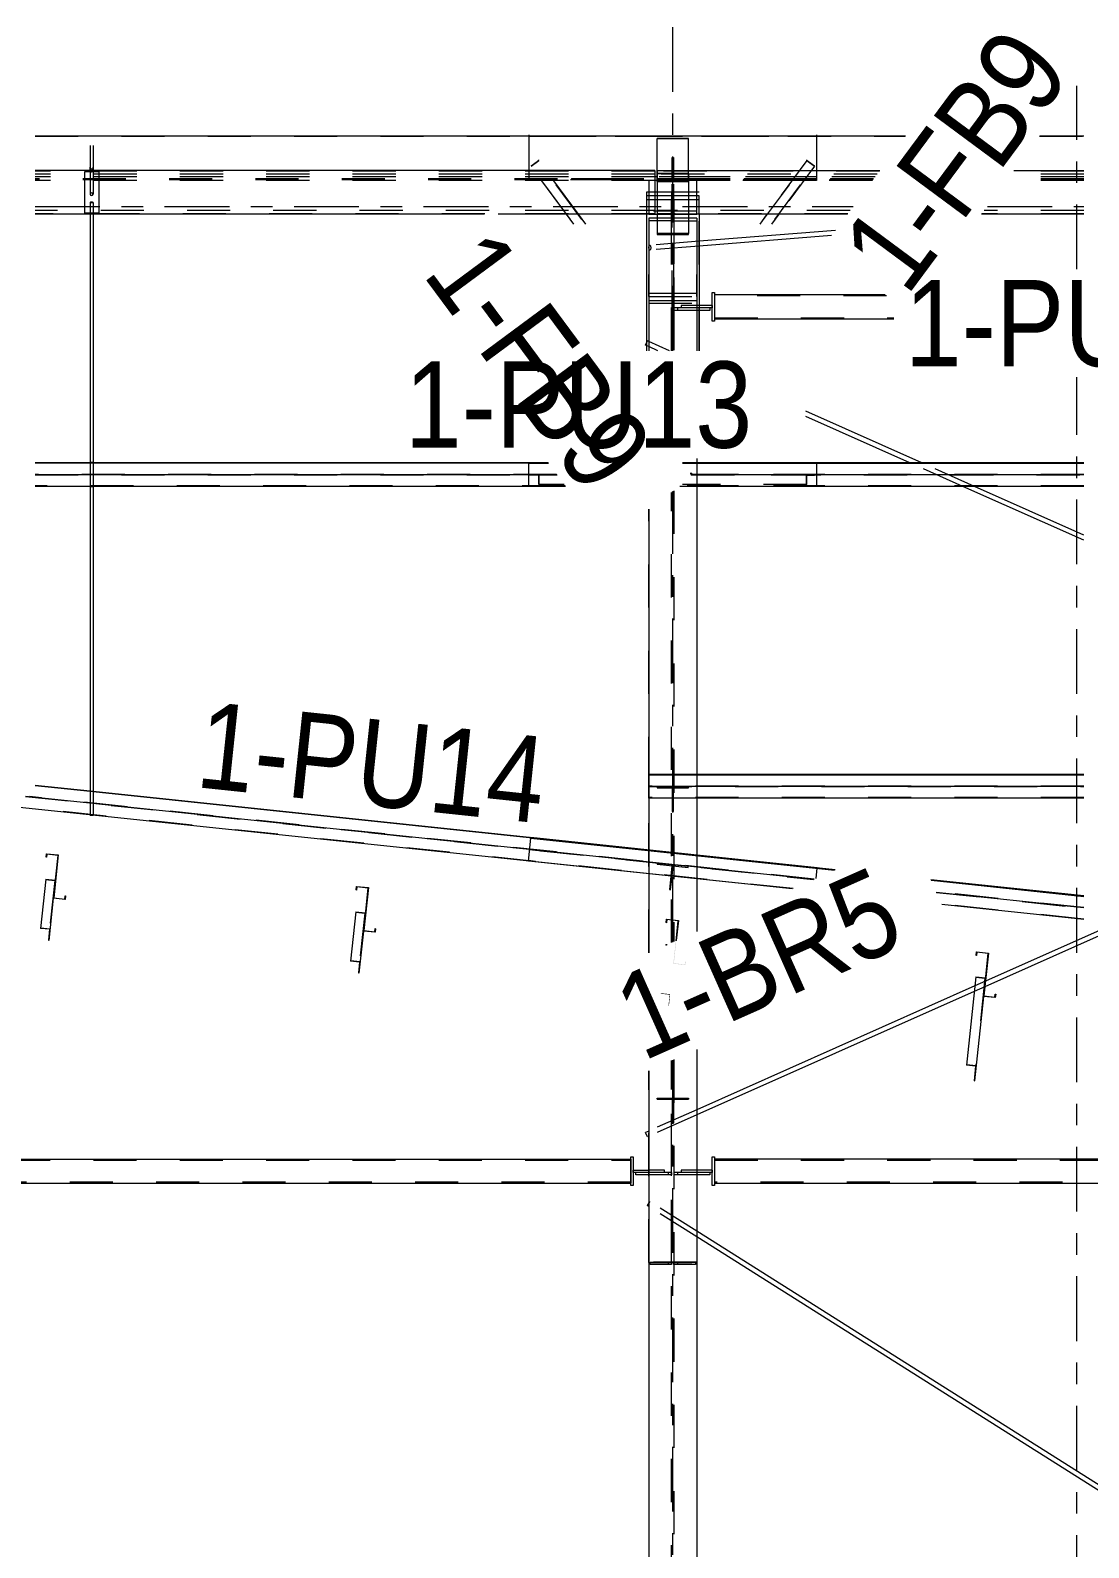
# Model space of a CAD drawing. Header units: millimetres. Extents: x -49 to 1122, y -181 to 639.
# Drawn here: x 874.1 to 923.1, y 498.1 to 568.4 of the extents above; entities that cross this region are included whole.
import ezdxf

# ---------------------------------------------------------------- set-up
doc = ezdxf.new("R2010")
doc.units = ezdxf.units.MM
for name, pattern in [('XKITLINE00', [0]), ('XKITLINE02', [4, 2, -2]), ('XKITLINE03', [6, 3, -1, 1, -1])]:
    doc.linetypes.add(name, pattern=pattern)
for name, color, linetype, lineweight in [('Part', 2, 'Continuous', 0), ('PartMark', 7, 'Continuous', 0), ('S-grid', 1, 'Continuous', 0)]:
    doc.layers.add(name, color=color, linetype=linetype, lineweight=lineweight)
doc.styles.add('ARIAL', font='ARIAL.TTF')

# ---------------------------------------------------------------- blocks, each defined once
blk = doc.blocks.new('*A278')
at = {"layer": 'Part'}
blk.add_hatch(color=3, dxfattribs=at).paths.add_polyline_path([(890.033, 526.598), (890.048, 526.744), (890.068, 526.742), (890.05, 526.576), (889.498, 526.634), (889.708, 528.626), (889.195, 528.68), (889.18, 528.534), (889.16, 528.536), (889.177, 528.702), (889.73, 528.643), (889.52, 526.652)], flags=17)
blk = doc.blocks.new('*A279')
at = {"layer": 'Part'}
blk.add_hatch(color=3, dxfattribs=at).paths.add_polyline_path([(875.668, 528.113), (875.683, 528.259), (875.703, 528.257), (875.686, 528.091), (875.133, 528.15), (875.343, 530.141), (874.83, 530.195), (874.815, 530.049), (874.795, 530.051), (874.813, 530.217), (875.365, 530.158), (875.155, 528.167)], flags=17)
blk = doc.blocks.new('*A299')
at = {"layer": 'Part'}
blk.add_hatch(color=3, dxfattribs=at).paths.add_polyline_path([(918.762, 523.568), (918.777, 523.714), (918.797, 523.712), (918.78, 523.546), (918.227, 523.604), (918.437, 525.595), (917.925, 525.649), (917.909, 525.503), (917.889, 525.506), (917.907, 525.671), (918.459, 525.613), (918.249, 523.622)], flags=17)
blk = doc.blocks.new('*A300')
at = {"layer": 'Part'}
blk.add_hatch(color=3, dxfattribs=at).paths.add_polyline_path([(904.397, 525.083), (904.413, 525.229), (904.433, 525.227), (904.415, 525.061), (903.863, 525.119), (904.073, 527.11), (903.56, 527.164), (903.545, 527.019), (903.525, 527.021), (903.542, 527.186), (904.095, 527.128), (903.885, 525.137)], flags=17)
blk = doc.blocks.new('*A416')
at = {"layer": 'Part'}
blk.add_hatch(color=3, dxfattribs=at).paths.add_polyline_path([(874.539, 526.756), (874.542, 526.783), (874.984, 526.737), (874.928, 526.201), (874.905, 526.204), (874.959, 526.712)], flags=17)
blk = doc.blocks.new('*A417')
at = {"layer": 'Part'}
blk.add_hatch(color=3, dxfattribs=at).paths.add_polyline_path([(888.904, 525.241), (888.907, 525.268), (889.349, 525.221), (889.292, 524.686), (889.27, 524.689), (889.324, 525.197)], flags=17)
blk = doc.blocks.new('*A418')
at = {"layer": 'Part'}
blk.add_hatch(color=3, dxfattribs=at).paths.add_polyline_path([(903.269, 523.726), (903.272, 523.753), (903.714, 523.706), (903.657, 523.171), (903.635, 523.173), (903.689, 523.682)], flags=17)
blk = doc.blocks.new('*A420')
at = {"layer": 'Part'}
blk.add_hatch(color=3, dxfattribs=at).paths.add_polyline_path([(917.444, 520.413), (917.448, 520.449), (917.89, 520.402), (917.814, 519.688), (917.792, 519.69), (917.864, 520.369)], flags=17)
blk = doc.blocks.new('*A1700')
at = {"layer": 'S-grid', "color": 1, "linetype": 'XKITLINE03', "lineweight": 0}
for p, q in [((874.291, 560.222), (912.195, 560.222)), ((918.417, 560.222), (922.883, 560.222))]:
    blk.add_line(p, q, dxfattribs=at)
blk = doc.blocks.new('*A1703')
at = {"layer": 'S-grid', "color": 1, "linetype": 'XKITLINE03', "lineweight": 0}
for p, q in [((874.291, 560.222), (912.195, 560.222)), ((918.417, 560.222), (922.883, 560.222))]:
    blk.add_line(p, q, dxfattribs=at)
blk = doc.blocks.new('*A1714')
at = {"layer": 'Part', "color": 2, "linetype": 'XKITLINE00', "lineweight": 0}
for p, q in [((889.16, 528.536), (889.177, 528.702)), ((889.18, 528.534), (889.16, 528.536)), ((889.177, 528.702), (889.73, 528.643)), ((889.195, 528.68), (889.18, 528.534)), ((889.708, 528.626), (889.195, 528.68)), ((889.708, 528.626), (889.498, 526.634)), ((889.73, 528.643), (889.52, 526.652)), ((890.05, 526.576), (889.498, 526.634)), ((889.52, 526.652), (890.033, 526.598)), ((890.033, 526.598), (890.048, 526.744)), ((890.048, 526.744), (890.068, 526.742)), ((890.068, 526.742), (890.05, 526.576))]:
    blk.add_line(p, q, dxfattribs=at)
blk = doc.blocks.new('*A1715')
at = {"layer": 'Part', "color": 2, "linetype": 'XKITLINE00', "lineweight": 0}
for p, q in [((874.795, 530.051), (874.813, 530.217)), ((874.815, 530.049), (874.795, 530.051)), ((874.813, 530.217), (875.365, 530.158)), ((874.83, 530.195), (874.815, 530.049)), ((875.343, 530.141), (874.83, 530.195)), ((875.343, 530.141), (875.133, 528.15)), ((875.365, 530.158), (875.155, 528.167)), ((875.668, 528.113), (875.683, 528.259)), ((875.683, 528.259), (875.703, 528.257)), ((875.703, 528.257), (875.686, 528.091)), ((875.686, 528.091), (875.133, 528.15)), ((875.155, 528.167), (875.668, 528.113))]:
    blk.add_line(p, q, dxfattribs=at)
blk = doc.blocks.new('*A1735')
at = {"layer": 'Part', "color": 2, "linetype": 'XKITLINE00', "lineweight": 0}
for p, q in [((917.889, 525.506), (917.907, 525.671)), ((917.909, 525.503), (917.889, 525.506)), ((917.907, 525.671), (918.459, 525.613)), ((917.925, 525.649), (917.909, 525.503)), ((918.437, 525.595), (917.925, 525.649)), ((918.437, 525.595), (918.227, 523.604)), ((918.459, 525.613), (918.249, 523.622)), ((918.78, 523.546), (918.227, 523.604)), ((918.249, 523.622), (918.762, 523.568)), ((918.762, 523.568), (918.777, 523.714)), ((918.777, 523.714), (918.797, 523.712)), ((918.797, 523.712), (918.78, 523.546))]:
    blk.add_line(p, q, dxfattribs=at)
blk = doc.blocks.new('*A1736')
at = {"layer": 'Part', "color": 2, "linetype": 'XKITLINE00', "lineweight": 0}
for p, q in [((903.525, 527.021), (903.542, 527.186)), ((903.545, 527.019), (903.525, 527.021)), ((903.542, 527.186), (904.095, 527.128)), ((903.56, 527.164), (903.545, 527.019)), ((904.073, 527.11), (903.56, 527.164)), ((904.073, 527.11), (903.975, 526.185)), ((904.095, 527.128), (903.996, 526.194))]:
    blk.add_line(p, q, dxfattribs=at)
blk = doc.blocks.new('*A2342')
at = {"layer": 'S-grid', "color": 1, "linetype": 'XKITLINE03', "lineweight": 0}
for p, q in [((922.556, 557.306), (922.556, 565.81)), ((922.556, 483.63), (922.556, 552.306))]:
    blk.add_line(p, q, dxfattribs=at)
blk = doc.blocks.new('*A2345')
at = {"layer": 'S-grid', "color": 1, "linetype": 'XKITLINE03', "lineweight": 0}
for p, q in [((903.833, 553.533), (903.833, 621.333)), ((903.833, 526.122), (903.833, 547.003)), ((903.833, 427.722), (903.833, 520.649))]:
    blk.add_line(p, q, dxfattribs=at)
blk = doc.blocks.new('*A2353')
at = {"layer": 'Part', "color": 7, "linetype": 'XKITLINE02', "lineweight": 0}
for p, q in [((876.86, 560.414), (876.841, 560.409)), ((876.841, 560.409), (876.841, 559.856)), ((876.841, 560.409), (876.86, 560.404)), ((876.907, 560.416), (876.86, 560.414)), ((876.86, 560.404), (876.907, 560.402)), ((876.955, 560.414), (876.907, 560.416)), ((876.907, 560.402), (876.955, 560.404)), ((876.974, 560.409), (876.955, 560.414)), ((876.955, 560.404), (876.974, 560.409)), ((876.974, 560.409), (876.974, 559.856)), ((876.841, 548.342), (876.841, 547.235)), ((876.974, 548.342), (876.974, 547.235)), ((876.841, 547.235), (876.86, 547.24)), ((876.86, 547.23), (876.841, 547.235)), ((876.86, 547.24), (876.907, 547.242)), ((876.907, 547.228), (876.86, 547.23)), ((876.907, 547.242), (876.955, 547.24)), ((876.955, 547.23), (876.907, 547.228)), ((876.955, 547.24), (876.974, 547.235)), ((876.974, 547.235), (876.955, 547.23))]:
    blk.add_line(p, q, dxfattribs=at)
at = {"layer": 'Part', "color": 2, "linetype": 'XKITLINE00', "lineweight": 0}
for p, q in [((876.841, 559.856), (876.841, 548.342)), ((876.974, 559.856), (876.974, 548.342))]:
    blk.add_line(p, q, dxfattribs=at)
blk = doc.blocks.new('*A2354')
at = {"layer": 'Part', "color": 2, "linetype": 'XKITLINE00', "lineweight": 0}
for p, q in [((897.145, 529.877), (897.257, 530.942)), ((897.203, 530.429), (910.386, 529.039)), ((897.26, 530.962), (897.257, 530.942)), ((897.257, 530.942), (911.328, 529.458)), ((911.364, 529.474), (897.26, 530.962)), ((909.372, 528.587), (897.145, 529.877)), ((922.883, 528.259), (915.79, 529.007)), ((915.8, 528.986), (922.883, 528.239)), ((916.042, 528.442), (922.883, 527.721)), ((922.883, 527.162), (916.303, 527.856))]:
    blk.add_line(p, q, dxfattribs=at)
at = {"layer": 'Part', "color": 7, "linetype": 'XKITLINE02', "lineweight": 0}
for p, q in [((897.201, 530.409), (910.35, 529.023)), ((910.35, 529.023), (897.201, 530.409)), ((910.386, 529.039), (897.203, 530.429)), ((909.408, 528.603), (897.147, 529.896)), ((922.883, 527.721), (916.042, 528.442)), ((916.051, 528.421), (922.883, 527.701)), ((922.883, 527.701), (916.051, 528.421)), ((922.883, 527.182), (916.293, 527.877))]:
    blk.add_line(p, q, dxfattribs=at)
blk = doc.blocks.new('*A2356')
at = {"layer": 'Part', "color": 2, "linetype": 'XKITLINE00', "lineweight": 0}
for p, q in [((902.722, 514.029), (902.647, 513.91)), ((902.722, 513.862), (902.647, 513.91)), ((943.833, 488.145), (904.944, 512.721)), ((943.625, 488.014), (904.944, 512.458))]:
    blk.add_line(p, q, dxfattribs=at)
at = {"layer": 'Part', "color": 7, "linetype": 'XKITLINE02', "lineweight": 0}
for p, q in [((902.766, 514.098), (902.722, 514.029)), ((904.944, 512.458), (902.722, 513.862)), ((904.944, 512.721), (902.766, 514.098))]:
    blk.add_line(p, q, dxfattribs=at)
blk = doc.blocks.new('*A2357')
at = {"layer": 'Part', "color": 2, "linetype": 'XKITLINE00', "lineweight": 0}
for p, q in [((897.167, 563.539), (897.167, 561.879)), ((897.167, 563.492), (914.616, 563.492)), ((920.839, 563.492), (922.883, 563.492)), ((903.111, 561.592), (903, 561.592)), ((903.111, 561.59), (903, 561.59)), ((903.111, 561.424), (903, 561.424))]:
    blk.add_line(p, q, dxfattribs=at)
at = {"layer": 'Part', "color": 7, "linetype": 'XKITLINE02', "lineweight": 0}
for p, q in [((897.167, 563.474), (914.603, 563.474)), ((920.825, 563.474), (922.883, 563.474)), ((897.167, 561.879), (897.167, 561.424)), ((903, 561.592), (897.167, 561.592)), ((903, 561.59), (897.167, 561.59)), ((913.142, 561.501), (897.167, 561.501)), ((913.128, 561.483), (897.167, 561.483)), ((913.101, 561.446), (897.167, 561.446)), ((903, 561.424), (897.167, 561.424)), ((913.21, 561.592), (903.111, 561.592)), ((913.208, 561.59), (903.111, 561.59)), ((913.085, 561.424), (903.111, 561.424)), ((922.883, 561.424), (919.307, 561.424)), ((922.883, 561.446), (919.324, 561.446)), ((922.883, 561.483), (919.351, 561.483)), ((922.883, 561.501), (919.364, 561.501)), ((922.883, 561.59), (919.43, 561.59)), ((922.883, 561.592), (919.432, 561.592))]:
    blk.add_line(p, q, dxfattribs=at)
blk = doc.blocks.new('*A2358')
at = {"layer": 'Part', "color": 2, "linetype": 'XKITLINE00', "lineweight": 0}
for p, q in [((922.883, 533.889), (902.722, 533.889)), ((902.722, 533.889), (902.722, 533.869)), ((902.722, 532.798), (902.722, 533.869)), ((902.722, 533.869), (922.883, 533.869)), ((902.722, 533.353), (922.883, 533.353)), ((922.883, 532.798), (902.722, 532.798))]:
    blk.add_line(p, q, dxfattribs=at)
at = {"layer": 'Part', "color": 7, "linetype": 'XKITLINE02', "lineweight": 0}
for p, q in [((922.883, 533.353), (902.722, 533.353)), ((902.722, 533.333), (922.883, 533.333)), ((922.883, 533.333), (902.722, 533.333)), ((922.883, 532.818), (902.722, 532.818))]:
    blk.add_line(p, q, dxfattribs=at)
blk = doc.blocks.new('*A2359')
at = {"layer": 'Part', "color": 2, "linetype": 'XKITLINE00', "lineweight": 0}
for p, q in [((898.056, 548.333), (897.167, 548.333)), ((897.167, 548.333), (897.167, 548.313)), ((897.167, 547.242), (897.167, 548.313)), ((897.167, 548.313), (898.07, 548.313)), ((922.883, 548.333), (904.278, 548.333)), ((904.293, 548.313), (922.883, 548.313)), ((897.167, 547.798), (898.452, 547.798)), ((898.864, 547.242), (897.167, 547.242)), ((922.883, 547.242), (904.156, 547.242)), ((904.675, 547.798), (922.883, 547.798))]:
    blk.add_line(p, q, dxfattribs=at)
at = {"layer": 'Part', "color": 7, "linetype": 'XKITLINE02', "lineweight": 0}
for p, q in [((898.452, 547.798), (897.167, 547.798)), ((897.167, 547.778), (898.467, 547.778)), ((898.467, 547.778), (897.167, 547.778)), ((898.849, 547.262), (897.167, 547.262)), ((922.883, 547.262), (904.183, 547.262)), ((922.883, 547.798), (904.675, 547.798)), ((904.689, 547.778), (922.883, 547.778)), ((922.883, 547.778), (904.689, 547.778))]:
    blk.add_line(p, q, dxfattribs=at)
blk = doc.blocks.new('*A2363')
at = {"layer": 'Part', "color": 7, "linetype": 'XKITLINE02', "lineweight": 0}
for p, q in [((902.722, 561.394), (902.722, 559.864)), ((903.789, 561.249), (903.789, 556.178)), ((903.878, 556.178), (903.878, 561.249)), ((904.944, 559.864), (904.944, 561.394)), ((904.944, 559.992), (902.722, 559.992)), ((902.722, 559.864), (903.789, 559.864)), ((903.878, 559.864), (904.944, 559.864)), ((902.722, 556.05), (902.722, 557.07)), ((904.944, 556.05), (904.944, 557.07)), ((903.789, 556.178), (902.722, 556.178)), ((902.722, 556.05), (904.944, 556.05)), ((904.944, 556.178), (903.878, 556.178))]:
    blk.add_line(p, q, dxfattribs=at)
blk = doc.blocks.new('*A2364')
at = {"layer": 'Part', "color": 2, "linetype": 'XKITLINE00', "lineweight": 0}
for p, q in [((902.722, 559.676), (902.722, 553.533)), ((903.111, 559.676), (902.722, 559.676)), ((904.944, 559.676), (904.556, 559.676)), ((904.944, 559.676), (904.944, 553.533)), ((904.944, 548.533), (904.944, 548.333)), ((904.944, 547.242), (904.944, 533.889)), ((902.722, 546.18), (902.722, 533.889)), ((902.722, 532.798), (902.722, 530.386)), ((904.944, 532.798), (904.944, 530.151)), ((902.722, 529.288), (902.722, 525.627)), ((904.944, 529.054), (904.944, 526.616)), ((904.944, 521.143), (904.944, 460.167)), ((902.722, 520.154), (902.722, 460.167))]:
    blk.add_line(p, q, dxfattribs=at)
at = {"layer": 'Part', "color": 7, "linetype": 'XKITLINE02', "lineweight": 0}
for p, q in [((903.783, 559.553), (902.722, 559.553)), ((904.556, 559.676), (903.111, 559.676)), ((903.783, 553.533), (903.783, 559.553)), ((903.883, 559.553), (903.883, 553.533)), ((903.883, 559.553), (904.944, 559.553)), ((902.722, 555.856), (903.783, 555.856)), ((902.722, 555.734), (904.944, 555.734)), ((903.883, 555.856), (904.944, 555.856)), ((904.944, 548.333), (904.944, 547.242)), ((903.783, 526.1), (903.783, 546.966)), ((903.883, 547.04), (903.883, 526.144)), ((902.722, 533.889), (902.722, 532.798)), ((904.944, 533.889), (904.944, 532.798)), ((902.722, 530.386), (902.722, 529.288)), ((904.944, 530.151), (904.944, 529.054)), ((903.783, 460.167), (903.783, 520.627)), ((903.883, 520.671), (903.883, 460.167))]:
    blk.add_line(p, q, dxfattribs=at)
blk = doc.blocks.new('*A2365')
at = {"layer": 'Part', "color": 2, "linetype": 'XKITLINE00', "lineweight": 0}
for p, q in [((902.57, 553.788), (902.66, 553.991)), ((902.722, 553.72), (902.57, 553.788)), ((902.722, 553.963), (902.66, 553.991)), ((915.37, 548.333), (910, 550.724)), ((914.823, 548.333), (910, 550.48)), ((922.883, 544.746), (917.275, 547.242)), ((922.883, 544.989), (917.821, 547.242))]:
    blk.add_line(p, q, dxfattribs=at)
at = {"layer": 'Part', "color": 7, "linetype": 'XKITLINE02', "lineweight": 0}
for p, q in [((903.688, 553.533), (902.722, 553.963)), ((903.142, 553.533), (902.722, 553.72)), ((917.275, 547.242), (914.823, 548.333)), ((917.821, 547.242), (915.37, 548.333))]:
    blk.add_line(p, q, dxfattribs=at)
blk = doc.blocks.new('*A2366')
at = {"layer": 'Part', "color": 2, "linetype": 'XKITLINE00', "lineweight": 0}
for p, q in [((924.601, 526.859), (918.295, 524.052)), ((924.054, 526.859), (918.322, 524.307)), ((917.832, 524.089), (904.944, 518.352)), ((917.805, 523.834), (904.944, 518.109)), ((902.722, 517.363), (902.57, 517.295)), ((902.615, 517.194), (902.57, 517.295)), ((902.66, 517.092), (902.615, 517.194)), ((902.722, 517.12), (902.66, 517.092))]:
    blk.add_line(p, q, dxfattribs=at)
at = {"layer": 'Part', "color": 7, "linetype": 'XKITLINE02', "lineweight": 0}
for p, q in [((918.295, 524.052), (917.805, 523.834)), ((918.322, 524.307), (917.832, 524.089)), ((904.944, 518.352), (902.722, 517.363)), ((904.944, 518.109), (902.722, 517.12)), ((902.615, 517.194), (902.647, 517.122))]:
    blk.add_line(p, q, dxfattribs=at)
blk = doc.blocks.new('*A2367')
at = {"layer": 'Part', "color": 2, "linetype": 'XKITLINE00', "lineweight": 0}
for p, q in [((975.507, 516.056), (905.772, 516.056)), ((905.772, 514.944), (981.894, 514.944))]:
    blk.add_line(p, q, dxfattribs=at)
at = {"layer": 'Part', "color": 7, "linetype": 'XKITLINE02', "lineweight": 0}
for p, q in [((905.772, 516.056), (905.772, 514.944)), ((905.772, 516.011), (981.894, 516.011)), ((981.894, 514.989), (905.772, 514.989))]:
    blk.add_line(p, q, dxfattribs=at)
blk = doc.blocks.new('*A2373')
at = {"layer": 'Part', "color": 2, "linetype": 'XKITLINE00', "lineweight": 0}
for p, q in [((913.68, 556.125), (905.772, 556.125)), ((905.772, 555.014), (914.082, 555.014))]:
    blk.add_line(p, q, dxfattribs=at)
at = {"layer": 'Part', "color": 7, "linetype": 'XKITLINE02', "lineweight": 0}
for p, q in [((905.772, 556.125), (905.772, 555.014)), ((913.74, 556.08), (905.772, 556.08)), ((905.772, 555.058), (914.082, 555.058))]:
    blk.add_line(p, q, dxfattribs=at)
blk = doc.blocks.new('*A2374')
at = {"layer": 'Part', "color": 2, "linetype": 'XKITLINE00', "lineweight": 0}
for p, q in [((903.111, 561.879), (903.111, 561.745)), ((903.111, 561.879), (913.422, 561.879)), ((919.644, 561.879), (922.883, 561.879)), ((911.924, 559.856), (904.556, 559.856)), ((922.883, 559.856), (918.146, 559.856))]:
    blk.add_line(p, q, dxfattribs=at)
at = {"layer": 'Part', "color": 7, "linetype": 'XKITLINE02', "lineweight": 0}
for p, q in [((913.407, 561.859), (903.111, 561.859)), ((903.111, 561.745), (903.111, 559.856)), ((913.298, 561.712), (903.111, 561.712)), ((922.883, 561.712), (919.52, 561.712)), ((922.883, 561.859), (919.629, 561.859)), ((912.047, 560.023), (903.111, 560.023)), ((911.939, 559.876), (903.111, 559.876)), ((904.556, 559.856), (903.111, 559.856)), ((922.883, 559.876), (918.161, 559.876)), ((922.883, 560.023), (918.269, 560.023))]:
    blk.add_line(p, q, dxfattribs=at)
blk = doc.blocks.new('*A2375')
at = {"layer": 'Part', "color": 7, "linetype": 'XKITLINE02', "lineweight": 0}
for p, q in [((903.789, 556.925), (903.789, 553.533)), ((903.878, 556.925), (903.878, 553.533)), ((903.789, 556.068), (903.878, 556.068)), ((903.789, 555.948), (903.878, 555.95)), ((902.722, 553.94), (902.722, 553.533)), ((904.944, 553.94), (904.944, 553.533))]:
    blk.add_line(p, q, dxfattribs=at)
blk = doc.blocks.new('*A2376')
at = {"layer": 'Part', "color": 7, "linetype": 'XKITLINE02', "lineweight": 0}
for p, q in [((903.806, 561.378), (903.806, 562.483)), ((903.806, 562.483), (903.861, 562.483)), ((903.861, 562.483), (903.861, 561.378)), ((903.861, 561.378), (903.806, 561.378))]:
    blk.add_line(p, q, dxfattribs=at)
blk = doc.blocks.new('*A2377')
at = {"layer": 'Part', "color": 7, "linetype": 'XKITLINE02', "lineweight": 0}
for p, q in [((903.111, 561.372), (903.111, 563.367)), ((904.556, 563.367), (903.111, 563.367)), ((903.111, 563.361), (904.556, 563.361)), ((904.556, 561.372), (904.556, 563.367)), ((903.111, 561.378), (903.111, 561.372)), ((903.111, 561.378), (904.556, 561.378)), ((903.111, 561.372), (904.556, 561.372)), ((904.556, 561.372), (904.556, 561.378))]:
    blk.add_line(p, q, dxfattribs=at)
blk = doc.blocks.new('*A2378')
at = {"layer": 'Part', "color": 7, "linetype": 'XKITLINE02', "lineweight": 0}
for p, q in [((908.045, 559.615), (910.059, 562.334)), ((910.041, 562.345), (908.198, 559.856)), ((908.57, 559.615), (910.399, 562.085)), ((910.399, 562.082), (908.75, 559.856)), ((910.041, 562.345), (910.041, 562.377)), ((910.041, 562.345), (910.399, 562.082)), ((910.059, 562.334), (910.059, 562.364)), ((910.399, 562.085), (910.059, 562.334)), ((910.399, 562.082), (910.399, 562.085))]:
    blk.add_line(p, q, dxfattribs=at)
at = {"layer": 'Part', "color": 2, "linetype": 'XKITLINE00', "lineweight": 0}
for p, q in [((908.198, 559.856), (907.862, 559.403)), ((908.75, 559.856), (908.414, 559.403))]:
    blk.add_line(p, q, dxfattribs=at)
blk = doc.blocks.new('*A2379')
at = {"layer": 'Part', "color": 7, "linetype": 'XKITLINE02', "lineweight": 0}
for p, q in [((897.267, 562.082), (897.625, 562.345)), ((897.607, 562.334), (897.267, 562.085)), ((897.267, 562.085), (897.267, 562.082)), ((899.097, 559.615), (897.267, 562.085)), ((898.916, 559.856), (897.267, 562.082)), ((897.607, 562.334), (897.607, 562.364)), ((899.622, 559.615), (897.607, 562.334)), ((897.625, 562.345), (897.625, 562.377)), ((899.468, 559.856), (897.625, 562.345))]:
    blk.add_line(p, q, dxfattribs=at)
at = {"layer": 'Part', "color": 2, "linetype": 'XKITLINE00', "lineweight": 0}
for p, q in [((899.252, 559.403), (898.916, 559.856)), ((899.804, 559.403), (899.468, 559.856))]:
    blk.add_line(p, q, dxfattribs=at)
blk = doc.blocks.new('*A2381')
at = {"layer": 'Part', "color": 7, "linetype": 'XKITLINE02', "lineweight": 0}
for p, q in [((902.611, 560.705), (902.611, 559.856)), ((903, 560.705), (902.611, 560.705)), ((903, 560.53), (902.611, 560.53)), ((905.056, 560.705), (903.111, 560.705)), ((905.056, 560.53), (903.111, 560.53)), ((905.056, 559.856), (905.056, 560.705)), ((905.056, 555.625), (905.056, 555.403)), ((902.611, 553.88), (902.611, 553.77))]:
    blk.add_line(p, q, dxfattribs=at)
at = {"layer": 'Part', "color": 2, "linetype": 'XKITLINE00', "lineweight": 0}
for p, q in [((903.111, 560.705), (903, 560.705)), ((903.111, 560.53), (903, 560.53)), ((902.611, 559.856), (902.611, 553.88)), ((905.056, 559.856), (905.056, 555.625)), ((905.056, 555.403), (905.056, 553.533)), ((902.611, 553.77), (902.611, 553.533))]:
    blk.add_line(p, q, dxfattribs=at)
blk = doc.blocks.new('*A2382')
at = {"layer": 'Part', "color": 7, "linetype": 'XKITLINE02', "lineweight": 0}
for p, q in [((902.611, 560.879), (902.611, 553.533)), ((903, 560.879), (902.611, 560.879)), ((903, 560.705), (902.611, 560.705)), ((905.056, 560.879), (903.111, 560.879)), ((905.056, 560.705), (903.111, 560.705)), ((905.056, 553.533), (905.056, 560.879))]:
    blk.add_line(p, q, dxfattribs=at)
at = {"layer": 'Part', "color": 2, "linetype": 'XKITLINE00', "lineweight": 0}
for p, q in [((903.111, 560.879), (903, 560.879)), ((903.111, 560.705), (903, 560.705))]:
    blk.add_line(p, q, dxfattribs=at)
blk = doc.blocks.new('*A2383')
at = {"layer": 'Part', "color": 7, "linetype": 'XKITLINE02', "lineweight": 0}
for p, q in [((910.042, 547.333), (904.279, 547.333)), ((910.394, 547.778), (904.689, 547.778)), ((910.394, 547.756), (904.706, 547.756)), ((910.023, 547.778), (910.023, 547.333)), ((910.394, 547.778), (910.023, 547.778)), ((910.023, 547.333), (910.042, 547.333)), ((910.042, 547.333), (910.042, 547.756)), ((910.042, 547.756), (910.394, 547.756)), ((910.394, 547.756), (910.394, 547.778))]:
    blk.add_line(p, q, dxfattribs=at)
blk = doc.blocks.new('*A2384')
at = {"layer": 'Part', "color": 7, "linetype": 'XKITLINE02', "lineweight": 0}
for p, q in [((898.467, 547.778), (897.273, 547.778)), ((897.273, 547.778), (897.273, 547.756)), ((898.484, 547.756), (897.273, 547.756)), ((897.625, 547.333), (897.625, 547.756)), ((898.796, 547.333), (897.625, 547.333)), ((897.644, 547.333), (897.644, 547.778))]:
    blk.add_line(p, q, dxfattribs=at)
blk = doc.blocks.new('*A2385')
at = {"layer": 'Part', "color": 7, "linetype": 'XKITLINE02', "lineweight": 0}
for p, q in [((903.778, 560.879), (903.778, 560.009)), ((903.889, 560.879), (903.778, 560.879)), ((903.889, 560.009), (903.889, 560.879)), ((903.889, 560.167), (903.778, 560.167)), ((903.778, 560.095), (903.889, 560.095)), ((903.778, 560.009), (903.889, 560.009))]:
    blk.add_line(p, q, dxfattribs=at)
blk = doc.blocks.new('*A2389')
at = {"layer": 'Part', "color": 7, "linetype": 'XKITLINE02', "lineweight": 0}
for p, q in [((904.711, 547.833), (904.648, 547.833)), ((904.648, 547.833), (904.711, 547.833)), ((904.711, 547.778), (904.689, 547.778)), ((904.711, 547.778), (904.689, 547.778)), ((904.711, 547.833), (904.711, 547.833)), ((904.711, 547.833), (904.711, 547.778))]:
    blk.add_line(p, q, dxfattribs=at)
blk = doc.blocks.new('*A2391')
at = {"layer": 'Part', "color": 2, "linetype": 'XKITLINE00', "lineweight": 0}
for p, q in [((903.806, 546.983), (903.806, 546.611)), ((903.806, 546.611), (903.861, 546.611)), ((903.861, 546.611), (903.861, 547.024))]:
    blk.add_line(p, q, dxfattribs=at)
blk = doc.blocks.new('*A2392')
at = {"layer": 'Part', "color": 7, "linetype": 'XKITLINE02', "lineweight": 0}
for p, q in [((903.778, 558.968), (903.778, 560.53)), ((903.778, 560.53), (903.889, 560.53)), ((903.889, 560.53), (903.889, 558.968)), ((903.778, 559.779), (903.889, 559.779)), ((903.778, 559.509), (903.889, 559.509)), ((903.778, 558.968), (903.889, 558.968)), ((903.889, 558.968), (903.778, 558.968))]:
    blk.add_line(p, q, dxfattribs=at)
blk = doc.blocks.new('*A2393')
at = {"layer": 'Part', "color": 2, "linetype": 'XKITLINE00', "lineweight": 0}
for p, q in [((903.111, 561.745), (903.111, 558.968)), ((904.556, 561.745), (903.111, 561.745)), ((904.556, 561.745), (904.556, 558.968)), ((904.556, 558.968), (903.111, 558.968))]:
    blk.add_line(p, q, dxfattribs=at)
at = {"layer": 'Part', "color": 7, "linetype": 'XKITLINE02', "lineweight": 0}
for p, q in [((903.111, 561.745), (904.556, 561.745)), ((903.111, 558.968), (904.556, 558.968))]:
    blk.add_line(p, q, dxfattribs=at)
blk = doc.blocks.new('*A2394')
at = {"layer": 'Part', "color": 2, "linetype": 'XKITLINE00', "lineweight": 0}
for p, q in [((903.111, 558.968), (903.111, 558.912)), ((904.556, 558.968), (903.111, 558.968)), ((903.111, 558.912), (904.556, 558.912)), ((904.556, 558.912), (904.556, 558.968))]:
    blk.add_line(p, q, dxfattribs=at)
blk = doc.blocks.new('*A2395')
at = {"layer": 'Part', "color": 2, "linetype": 'XKITLINE00', "lineweight": 0}
for p, q in [((905.661, 554.903), (905.661, 556.236)), ((905.661, 556.236), (905.772, 556.236)), ((905.772, 556.236), (905.772, 554.903)), ((905.772, 554.903), (905.661, 554.903))]:
    blk.add_line(p, q, dxfattribs=at)
blk = doc.blocks.new('*A2396')
at = {"layer": 'Part', "color": 7, "linetype": 'XKITLINE02', "lineweight": 0}
for p, q in [((904.217, 555.625), (904.217, 555.514)), ((904.944, 555.625), (904.217, 555.625)), ((905.55, 555.514), (904.217, 555.514))]:
    blk.add_line(p, q, dxfattribs=at)
at = {"layer": 'Part', "color": 2, "linetype": 'XKITLINE00', "lineweight": 0}
for p, q in [((905.661, 555.625), (904.944, 555.625)), ((905.661, 555.625), (905.661, 555.514)), ((905.661, 555.514), (905.55, 555.514))]:
    blk.add_line(p, q, dxfattribs=at)
blk = doc.blocks.new('*A2397')
at = {"layer": 'Part', "color": 7, "linetype": 'XKITLINE02', "lineweight": 0}
for p, q in [((903.883, 555.514), (903.883, 555.403)), ((904.944, 555.514), (903.883, 555.514)), ((904.944, 555.403), (903.883, 555.403)), ((904.05, 555.514), (904.05, 555.403))]:
    blk.add_line(p, q, dxfattribs=at)
at = {"layer": 'Part', "color": 2, "linetype": 'XKITLINE00', "lineweight": 0}
for p, q in [((905.55, 555.514), (904.944, 555.514)), ((905.55, 555.403), (904.944, 555.403)), ((905.55, 555.514), (905.55, 555.403))]:
    blk.add_line(p, q, dxfattribs=at)
blk = doc.blocks.new('*A2416')
at = {"layer": 'Part', "color": 2, "linetype": 'XKITLINE00', "lineweight": 0}
for p, q in [((909.372, 528.587), (845.289, 535.345)), ((876.841, 533.115), (874.291, 533.384)), ((876.841, 533.095), (874.291, 533.364)), ((910.519, 529.563), (876.974, 533.101)), ((874.029, 532.873), (910.386, 529.039)), ((910.517, 529.543), (876.974, 533.081)), ((910.517, 529.543), (910.468, 529.075)), ((910.519, 529.563), (910.517, 529.543))]:
    blk.add_line(p, q, dxfattribs=at)
at = {"layer": 'Part', "color": 7, "linetype": 'XKITLINE02', "lineweight": 0}
for p, q in [((909.408, 528.603), (845.48, 535.345)), ((876.974, 533.101), (876.841, 533.115)), ((873.839, 532.873), (910.35, 529.023)), ((910.35, 529.023), (873.839, 532.873)), ((910.386, 529.039), (874.029, 532.873)), ((876.974, 533.081), (876.841, 533.095))]:
    blk.add_line(p, q, dxfattribs=at)
blk = doc.blocks.new('*A2417')
at = {"layer": 'Part', "color": 2, "linetype": 'XKITLINE00', "lineweight": 0}
for p, q in [((876.841, 548.333), (874.291, 548.333)), ((876.841, 548.313), (874.291, 548.313)), ((898.056, 548.333), (876.974, 548.333)), ((898.07, 548.313), (876.974, 548.313)), ((910.5, 548.333), (904.278, 548.333)), ((910.5, 548.313), (904.293, 548.313)), ((910.5, 548.333), (910.5, 548.313)), ((910.5, 548.313), (910.5, 547.242)), ((874.291, 547.798), (898.452, 547.798)), ((898.864, 547.242), (874.291, 547.242)), ((910.5, 547.242), (904.156, 547.242)), ((904.675, 547.798), (910.5, 547.798))]:
    blk.add_line(p, q, dxfattribs=at)
at = {"layer": 'Part', "color": 7, "linetype": 'XKITLINE02', "lineweight": 0}
for p, q in [((876.974, 548.333), (874.291, 548.333)), ((876.974, 548.313), (876.841, 548.313)), ((898.452, 547.798), (874.291, 547.798)), ((874.291, 547.778), (898.467, 547.778)), ((898.467, 547.778), (874.291, 547.778)), ((898.849, 547.262), (874.291, 547.262)), ((910.5, 547.262), (904.183, 547.262)), ((910.5, 547.798), (904.675, 547.798)), ((904.689, 547.778), (910.5, 547.778)), ((910.5, 547.778), (904.689, 547.778))]:
    blk.add_line(p, q, dxfattribs=at)
blk = doc.blocks.new('*A2418')
at = {"layer": 'Part', "color": 2, "linetype": 'XKITLINE00', "lineweight": 0}
for p, q in [((824.994, 516.056), (901.894, 516.056)), ((824.994, 514.944), (901.894, 514.944))]:
    blk.add_line(p, q, dxfattribs=at)
at = {"layer": 'Part', "color": 7, "linetype": 'XKITLINE02', "lineweight": 0}
for p, q in [((824.994, 516.011), (901.894, 516.011)), ((901.894, 516.056), (901.894, 514.944)), ((901.894, 514.989), (824.994, 514.989))]:
    blk.add_line(p, q, dxfattribs=at)
blk = doc.blocks.new('*A2426')
at = {"layer": 'Part', "color": 2, "linetype": 'XKITLINE00', "lineweight": 0}
for p, q in [((876.86, 548.345), (876.841, 548.342)), ((876.841, 548.342), (876.841, 547.798)), ((876.841, 548.342), (876.86, 548.339)), ((876.907, 548.347), (876.86, 548.345)), ((876.86, 548.339), (876.907, 548.338)), ((876.955, 548.345), (876.907, 548.347)), ((876.907, 548.338), (876.955, 548.339)), ((876.974, 548.342), (876.955, 548.345)), ((876.955, 548.339), (876.974, 548.342)), ((876.974, 548.342), (876.974, 547.798)), ((876.841, 547.242), (876.841, 532.576)), ((876.974, 547.242), (876.974, 532.562)), ((876.841, 532.018), (876.841, 532.005)), ((876.86, 532.002), (876.841, 532.005)), ((876.907, 532.001), (876.86, 532.002)), ((876.955, 532.002), (876.907, 532.001)), ((876.969, 532.004), (876.955, 532.002))]:
    blk.add_line(p, q, dxfattribs=at)
at = {"layer": 'Part', "color": 7, "linetype": 'XKITLINE02', "lineweight": 0}
for p, q in [((876.841, 547.798), (876.841, 547.242)), ((876.974, 547.798), (876.974, 547.242)), ((876.841, 532.576), (876.841, 532.018)), ((876.974, 532.562), (876.974, 532.005)), ((876.841, 532.005), (876.86, 532.008)), ((876.86, 532.008), (876.907, 532.009)), ((876.907, 532.009), (876.955, 532.008)), ((876.955, 532.008), (876.974, 532.005)), ((876.974, 532.005), (876.969, 532.004))]:
    blk.add_line(p, q, dxfattribs=at)
blk = doc.blocks.new('*A2427')
at = {"layer": 'Part', "color": 2, "linetype": 'XKITLINE00', "lineweight": 0}
for p, q in [((874.78, 529.043), (874.539, 526.756)), ((874.78, 529.043), (875.222, 528.996)), ((875.133, 528.15), (874.928, 526.201)), ((874.542, 526.783), (874.984, 526.737)), ((874.959, 526.712), (874.539, 526.756)), ((874.959, 526.712), (874.905, 526.204)), ((874.905, 526.204), (874.928, 526.201))]:
    blk.add_line(p, q, dxfattribs=at)
at = {"layer": 'Part', "color": 7, "linetype": 'XKITLINE02', "lineweight": 0}
for p, q in [((874.778, 529.024), (875.198, 528.98)), ((875.198, 528.98), (874.959, 526.712)), ((875.222, 528.996), (875.133, 528.15)), ((875.162, 528.633), (875.184, 528.631))]:
    blk.add_line(p, q, dxfattribs=at)
blk = doc.blocks.new('*A2428')
at = {"layer": 'Part', "color": 2, "linetype": 'XKITLINE00', "lineweight": 0}
for p, q in [((889.145, 527.528), (888.904, 525.241)), ((889.145, 527.528), (889.587, 527.481)), ((889.498, 526.634), (889.292, 524.686)), ((889.324, 525.197), (888.904, 525.241)), ((888.907, 525.268), (889.349, 525.221)), ((889.324, 525.197), (889.27, 524.689)), ((889.27, 524.689), (889.292, 524.686))]:
    blk.add_line(p, q, dxfattribs=at)
at = {"layer": 'Part', "color": 7, "linetype": 'XKITLINE02', "lineweight": 0}
for p, q in [((889.143, 527.509), (889.563, 527.465)), ((889.587, 527.481), (889.498, 526.634)), ((889.563, 527.465), (889.324, 525.197)), ((889.527, 527.118), (889.549, 527.116))]:
    blk.add_line(p, q, dxfattribs=at)
blk = doc.blocks.new('*A2437')
at = {"layer": 'Part', "color": 7, "linetype": 'XKITLINE02', "lineweight": 0}
for p, q in [((903.783, 553.533), (903.783, 555.632)), ((903.783, 555.632), (903.883, 555.632)), ((903.883, 555.632), (903.883, 553.533)), ((903.783, 555.57), (903.883, 555.57)), ((904.944, 548.533), (904.944, 526.616)), ((903.783, 526.1), (903.783, 546.966)), ((903.883, 547.04), (903.883, 526.144)), ((902.722, 525.627), (902.722, 546.18)), ((904.944, 521.143), (904.944, 511.275)), ((903.783, 511.289), (903.783, 520.627)), ((903.883, 520.671), (903.883, 511.289)), ((902.722, 511.275), (902.722, 520.154)), ((904.944, 511.289), (902.722, 511.289)), ((902.722, 511.275), (904.944, 511.275))]:
    blk.add_line(p, q, dxfattribs=at)
blk = doc.blocks.new('*A2439')
at = {"layer": 'Part', "color": 2, "linetype": 'XKITLINE00', "lineweight": 0}
for q in [(903.506, 525.976), (903.573, 526.006)]:
    blk.add_line((903.51, 526.012), q, dxfattribs=at)
at = {"layer": 'Part', "color": 7, "linetype": 'XKITLINE02', "lineweight": 0}
blk.add_line((903.508, 525.994), (903.539, 525.991), dxfattribs=at)
blk = doc.blocks.new('*A2440')
at = {"layer": 'Part', "color": 2, "linetype": 'XKITLINE00', "lineweight": 0}
for p, q in [((903.111, 518.833), (903.111, 518.889)), ((903.111, 518.889), (904.556, 518.889)), ((903.111, 518.833), (903.111, 518.833)), ((904.556, 518.833), (903.111, 518.833)), ((904.556, 518.889), (904.556, 518.833)), ((904.556, 518.833), (904.556, 518.833))]:
    blk.add_line(p, q, dxfattribs=at)
at = {"layer": 'Part', "color": 7, "linetype": 'XKITLINE02', "lineweight": 0}
for p, q in [((903.111, 518.889), (904.556, 518.889)), ((903.111, 518.833), (904.556, 518.833))]:
    blk.add_line(p, q, dxfattribs=at)
blk = doc.blocks.new('*A2441')
at = {"layer": 'Part', "color": 2, "linetype": 'XKITLINE00', "lineweight": 0}
for p, q in [((903.806, 518.833), (903.806, 517.722)), ((903.861, 518.833), (903.861, 517.722)), ((903.806, 517.722), (903.861, 517.722))]:
    blk.add_line(p, q, dxfattribs=at)
at = {"layer": 'Part', "color": 7, "linetype": 'XKITLINE02', "lineweight": 0}
blk.add_line((903.806, 518.833), (903.861, 518.833), dxfattribs=at)
blk.add_line((903.806, 518.833), (903.861, 518.833), dxfattribs=at)
blk = doc.blocks.new('*A2442')
at = {"layer": 'Part', "color": 7, "linetype": 'XKITLINE02', "lineweight": 0}
for p, q in [((903.883, 511.289), (904.883, 511.289)), ((903.883, 511.178), (903.883, 511.289)), ((904.883, 511.178), (903.883, 511.178)), ((904.05, 511.289), (904.05, 511.178)), ((904.883, 511.289), (904.883, 511.178))]:
    blk.add_line(p, q, dxfattribs=at)
blk = doc.blocks.new('*A2443')
at = {"layer": 'Part', "color": 7, "linetype": 'XKITLINE02', "lineweight": 0}
for p, q in [((902.783, 511.289), (903.783, 511.289)), ((902.783, 511.178), (902.783, 511.289)), ((903.783, 511.178), (902.783, 511.178)), ((903.617, 511.289), (903.617, 511.178)), ((903.783, 511.289), (903.783, 511.178))]:
    blk.add_line(p, q, dxfattribs=at)
blk = doc.blocks.new('*A2444')
at = {"layer": 'Part', "color": 2, "linetype": 'XKITLINE00', "lineweight": 0}
for p, q in [((902.722, 515.444), (902.117, 515.444)), ((902.117, 515.333), (902.117, 515.444)), ((902.722, 515.333), (902.117, 515.333))]:
    blk.add_line(p, q, dxfattribs=at)
at = {"layer": 'Part', "color": 7, "linetype": 'XKITLINE02', "lineweight": 0}
for p, q in [((903.783, 515.444), (902.722, 515.444)), ((903.783, 515.333), (902.722, 515.333)), ((903.617, 515.444), (903.617, 515.333)), ((903.783, 515.444), (903.783, 515.333))]:
    blk.add_line(p, q, dxfattribs=at)
blk = doc.blocks.new('*A2445')
at = {"layer": 'Part', "color": 2, "linetype": 'XKITLINE00', "lineweight": 0}
for p, q in [((902.006, 515.444), (902.006, 515.556)), ((902.006, 515.556), (902.722, 515.556)), ((902.117, 515.444), (902.006, 515.444))]:
    blk.add_line(p, q, dxfattribs=at)
at = {"layer": 'Part', "color": 7, "linetype": 'XKITLINE02', "lineweight": 0}
for p, q in [((903.45, 515.556), (902.722, 515.556)), ((903.45, 515.444), (903.45, 515.556)), ((903.45, 515.444), (902.117, 515.444))]:
    blk.add_line(p, q, dxfattribs=at)
blk = doc.blocks.new('*A2446')
at = {"layer": 'Part', "color": 2, "linetype": 'XKITLINE00', "lineweight": 0}
for p, q in [((901.894, 514.833), (901.894, 516.167)), ((901.894, 516.167), (902.006, 516.167)), ((902.006, 516.167), (902.006, 514.833)), ((902.006, 514.833), (901.894, 514.833))]:
    blk.add_line(p, q, dxfattribs=at)
blk = doc.blocks.new('*A2447')
at = {"layer": 'Part', "color": 7, "linetype": 'XKITLINE02', "lineweight": 0}
for p, q in [((903.883, 515.444), (903.883, 515.333)), ((904.944, 515.444), (903.883, 515.444)), ((904.944, 515.333), (903.883, 515.333)), ((904.05, 515.444), (904.05, 515.333))]:
    blk.add_line(p, q, dxfattribs=at)
at = {"layer": 'Part', "color": 2, "linetype": 'XKITLINE00', "lineweight": 0}
for p, q in [((905.55, 515.444), (904.944, 515.444)), ((905.55, 515.333), (904.944, 515.333)), ((905.55, 515.444), (905.55, 515.333))]:
    blk.add_line(p, q, dxfattribs=at)
blk = doc.blocks.new('*A2448')
at = {"layer": 'Part', "color": 7, "linetype": 'XKITLINE02', "lineweight": 0}
for p, q in [((904.217, 515.556), (904.217, 515.444)), ((904.944, 515.556), (904.217, 515.556)), ((905.55, 515.444), (904.217, 515.444))]:
    blk.add_line(p, q, dxfattribs=at)
at = {"layer": 'Part', "color": 2, "linetype": 'XKITLINE00', "lineweight": 0}
for p, q in [((905.661, 515.556), (904.944, 515.556)), ((905.661, 515.556), (905.661, 515.444)), ((905.661, 515.444), (905.55, 515.444))]:
    blk.add_line(p, q, dxfattribs=at)
blk = doc.blocks.new('*A2449')
at = {"layer": 'Part', "color": 2, "linetype": 'XKITLINE00', "lineweight": 0}
for p, q in [((905.661, 514.833), (905.661, 516.167)), ((905.661, 516.167), (905.772, 516.167)), ((905.772, 516.167), (905.772, 514.833)), ((905.772, 514.833), (905.661, 514.833))]:
    blk.add_line(p, q, dxfattribs=at)
blk = doc.blocks.new('*A2451')
at = {"layer": 'Part', "color": 2, "linetype": 'XKITLINE00', "lineweight": 0}
for p, q in [((917.876, 524.513), (917.444, 520.413)), ((917.876, 524.513), (918.318, 524.466)), ((918.227, 523.604), (917.814, 519.688)), ((917.448, 520.449), (917.89, 520.402)), ((917.864, 520.369), (917.444, 520.413)), ((917.864, 520.369), (917.792, 519.69)), ((917.792, 519.69), (917.814, 519.688))]:
    blk.add_line(p, q, dxfattribs=at)
at = {"layer": 'Part', "color": 7, "linetype": 'XKITLINE02', "lineweight": 0}
for p, q in [((918.295, 524.455), (917.864, 520.369)), ((917.875, 524.499), (918.295, 524.455)), ((918.318, 524.466), (918.227, 523.604)), ((918.267, 524.195), (918.289, 524.193))]:
    blk.add_line(p, q, dxfattribs=at)
blk = doc.blocks.new('*A2452')
at = {"layer": 'Part', "color": 7, "linetype": 'XKITLINE02', "lineweight": 0}
for p, q in [((903.113, 529.785), (903.107, 529.73)), ((903.107, 529.73), (904.544, 529.578)), ((903.107, 529.73), (904.544, 529.578)), ((903.113, 529.785), (904.549, 529.634)), ((904.549, 529.634), (903.113, 529.785)), ((904.544, 529.578), (904.549, 529.634))]:
    blk.add_line(p, q, dxfattribs=at)
blk = doc.blocks.new('*A2453')
at = {"layer": 'Part', "color": 7, "linetype": 'XKITLINE02', "lineweight": 0}
for p, q in [((903.798, 529.657), (903.748, 529.18)), ((903.798, 529.657), (903.853, 529.651)), ((903.853, 529.651), (903.798, 529.657)), ((903.803, 529.174), (903.853, 529.651))]:
    blk.add_line(p, q, dxfattribs=at)
at = {"layer": 'Part', "color": 2, "linetype": 'XKITLINE00', "lineweight": 0}
for p, q in [((903.748, 529.18), (903.681, 528.552)), ((903.737, 528.546), (903.803, 529.174)), ((903.681, 528.552), (903.737, 528.546))]:
    blk.add_line(p, q, dxfattribs=at)
blk = doc.blocks.new('*A2454')
at = {"layer": 'Part', "color": 7, "linetype": 'XKITLINE02', "lineweight": 0}
for p, q in [((903.111, 533.333), (903.111, 533.278)), ((903.111, 533.333), (904.556, 533.333)), ((904.556, 533.333), (903.111, 533.333)), ((903.111, 533.278), (904.556, 533.278)), ((903.111, 533.278), (904.556, 533.278)), ((904.556, 533.278), (904.556, 533.333))]:
    blk.add_line(p, q, dxfattribs=at)
blk = doc.blocks.new('*A2455')
at = {"layer": 'Part', "color": 7, "linetype": 'XKITLINE02', "lineweight": 0}
for p, q in [((903.806, 533.278), (903.806, 532.798)), ((903.806, 533.278), (903.861, 533.278)), ((903.861, 533.278), (903.806, 533.278)), ((903.861, 532.798), (903.861, 533.278))]:
    blk.add_line(p, q, dxfattribs=at)
at = {"layer": 'Part', "color": 2, "linetype": 'XKITLINE00', "lineweight": 0}
for p, q in [((903.806, 532.798), (903.806, 532.167)), ((903.861, 532.167), (903.861, 532.798)), ((903.806, 532.167), (903.861, 532.167))]:
    blk.add_line(p, q, dxfattribs=at)
blk = doc.blocks.new('*A2474')
at = {"layer": 'Part', "color": 2, "linetype": 'XKITLINE00', "lineweight": 0}
for p, q in [((874.291, 563.492), (910.5, 563.492)), ((910.5, 563.539), (910.5, 563.492)), ((910.5, 563.492), (910.5, 561.879)), ((903.111, 561.592), (903, 561.592)), ((903.111, 561.59), (903, 561.59)), ((903.111, 561.424), (903, 561.424))]:
    blk.add_line(p, q, dxfattribs=at)
at = {"layer": 'Part', "color": 7, "linetype": 'XKITLINE02', "lineweight": 0}
for p, q in [((874.291, 563.474), (910.5, 563.474)), ((903, 561.592), (874.291, 561.592)), ((903, 561.59), (874.291, 561.59)), ((910.5, 561.501), (874.291, 561.501)), ((910.5, 561.483), (874.291, 561.483)), ((910.5, 561.446), (874.291, 561.446)), ((903, 561.424), (874.291, 561.424)), ((910.5, 561.592), (903.111, 561.592)), ((910.5, 561.59), (903.111, 561.59)), ((910.5, 561.424), (903.111, 561.424)), ((910.5, 561.879), (910.5, 561.424))]:
    blk.add_line(p, q, dxfattribs=at)
blk = doc.blocks.new('*A2475')
at = {"layer": 'Part', "color": 2, "linetype": 'XKITLINE00', "lineweight": 0}
for p, q in [((903, 561.879), (874.291, 561.879)), ((903, 561.879), (903, 559.856)), ((895.102, 559.856), (874.291, 559.856)), ((903, 559.856), (895.743, 559.856))]:
    blk.add_line(p, q, dxfattribs=at)
at = {"layer": 'Part', "color": 7, "linetype": 'XKITLINE02', "lineweight": 0}
for p, q in [((903, 561.859), (874.291, 561.859)), ((903, 561.712), (874.291, 561.712)), ((895.327, 560.023), (874.291, 560.023)), ((895.129, 559.876), (874.291, 559.876)), ((903, 560.023), (895.619, 560.023)), ((903, 559.876), (895.728, 559.876))]:
    blk.add_line(p, q, dxfattribs=at)
blk = doc.blocks.new('*A2485')
at = {"layer": 'Part', "color": 7, "linetype": 'XKITLINE02', "lineweight": 0}
for p, q in [((876.841, 561.893), (876.841, 562.039)), ((876.86, 561.94), (876.841, 561.893)), ((876.907, 561.959), (876.86, 561.94)), ((876.955, 561.94), (876.907, 561.959)), ((876.974, 561.893), (876.955, 561.94)), ((876.974, 561.893), (876.974, 562.039)), ((876.841, 561.893), (876.86, 561.847)), ((876.86, 561.847), (876.907, 561.828)), ((876.907, 561.828), (876.955, 561.847)), ((876.955, 561.847), (876.974, 561.893))]:
    blk.add_line(p, q, dxfattribs=at)
blk = doc.blocks.new('*A2488')
at = {"layer": 'Part', "color": 7, "linetype": 'XKITLINE02', "lineweight": 0}
for p, q in [((876.841, 563.04), (876.841, 562.983)), ((876.974, 563.04), (876.974, 562.983)), ((876.841, 561.879), (876.841, 560.789)), ((876.974, 561.879), (876.974, 560.789)), ((876.86, 560.835), (876.841, 560.789)), ((876.841, 560.789), (876.86, 560.742)), ((876.907, 560.855), (876.86, 560.835)), ((876.86, 560.742), (876.907, 560.723)), ((876.955, 560.835), (876.907, 560.855)), ((876.907, 560.723), (876.955, 560.742)), ((876.974, 560.789), (876.955, 560.835)), ((876.955, 560.742), (876.974, 560.789))]:
    blk.add_line(p, q, dxfattribs=at)
at = {"layer": 'Part', "color": 2, "linetype": 'XKITLINE00', "lineweight": 0}
for p, q in [((876.841, 562.983), (876.841, 561.879)), ((876.974, 562.983), (876.974, 561.879))]:
    blk.add_line(p, q, dxfattribs=at)
blk = doc.blocks.new('*A2489')
at = {"layer": 'Part', "color": 7, "linetype": 'XKITLINE02', "lineweight": 0}
for p, q in [((877.241, 561.823), (876.574, 561.823)), ((876.574, 561.823), (876.574, 559.912)), ((877.241, 561.823), (877.241, 559.912)), ((877.241, 559.912), (876.574, 559.912))]:
    blk.add_line(p, q, dxfattribs=at)
blk = doc.blocks.new('*A2490')
at = {"layer": 'Part', "color": 7, "linetype": 'XKITLINE02', "lineweight": 0}
for p, q in [((902.771, 558.422), (902.723, 558.396)), ((905.056, 558.603), (902.771, 558.422)), ((902.818, 558.383), (902.771, 558.422)), ((902.723, 558.396), (902.704, 558.32)), ((902.704, 558.32), (902.723, 558.24)), ((902.723, 558.24), (902.771, 558.201)), ((905.056, 558.382), (902.771, 558.201)), ((902.771, 558.201), (902.818, 558.226)), ((902.838, 558.302), (902.818, 558.383)), ((902.818, 558.226), (902.838, 558.302))]:
    blk.add_line(p, q, dxfattribs=at)
at = {"layer": 'Part', "color": 2, "linetype": 'XKITLINE00', "lineweight": 0}
for p, q in [((911.367, 559.105), (905.056, 558.603)), ((911.193, 558.87), (905.056, 558.382))]:
    blk.add_line(p, q, dxfattribs=at)
blk = doc.blocks.new('*A2803')
at = {"layer": 'PartMark', "color": 3, "style": 'ARIAL', "width": 0.85}
blk.add_text('1-PU8', height=4, dxfattribs=at).set_placement((914.582, 552.806))
blk = doc.blocks.new('*A2804')
at = {"layer": 'PartMark', "color": 3, "style": 'ARIAL', "width": 0.85}
blk.add_text('1-FB9', height=4, rotation=53.47415, dxfattribs=at).set_placement((914.675, 556.01))
blk = doc.blocks.new('*A2805')
at = {"layer": 'PartMark', "color": 3, "style": 'ARIAL', "width": 0.85}
blk.add_text('1-FB9', height=4, rotation=-53.47415, dxfattribs=at).set_placement((892.197, 557.083))
blk = doc.blocks.new('*A2814')
at = {"layer": 'PartMark', "color": 3, "style": 'ARIAL', "width": 0.85}
blk.add_text('1-PU14', height=4, rotation=-6.02179, dxfattribs=at).set_placement((881.667, 533.31))
blk = doc.blocks.new('*A2821')
at = {"layer": 'PartMark', "color": 3, "style": 'ARIAL', "width": 0.85}
blk.add_text('1-PU13', height=4, dxfattribs=at).set_placement((891.414, 549.033))
blk = doc.blocks.new('*A2822')
at = {"layer": 'PartMark', "color": 3, "style": 'ARIAL', "width": 0.85}
blk.add_text('1-BR5', height=4, rotation=23.99547, dxfattribs=at).set_placement((902.446, 520.578))

msp = doc.modelspace()

# ---------------------------------------------------------------- block references
at = {"lineweight": 0}
for name in ['*A2345', '*A2342', '*A2804', '*A2474', '*A2357', '*A2377', '*A2488', '*A2485', '*A2379', '*A2376', '*A2378', '*A1700', '*A1703', '*A2475', '*A2489', '*A2363', '*A2374', '*A2393', '*A2382', '*A2381', '*A2385', '*A2392', '*A2353', '*A2364', '*A2805', '*A2490', '*A2394', '*A2375', '*A2803', '*A2437', '*A2396', '*A2395', '*A2373', '*A2397', '*A2365', '*A2366', '*A2821', '*A2417', '*A2426', '*A2359', '*A2384', '*A2383', '*A2389', '*A2391', '*A2416', '*A2814', '*A2358', '*A2454', '*A2455', '*A2354', '*A279', '*A1715', '*A2452', '*A2453', '*A2427', '*A2822', '*A278', '*A1714', '*A2428', '*A416', '*A300', '*A1736', '*A2439', '*A299', '*A1735', '*A417', '*A2451', '*A418', '*A420', '*A2440', '*A2441', '*A2418', '*A2446', '*A2445', '*A2448', '*A2449', '*A2367', '*A2444', '*A2447', '*A2356', '*A2443', '*A2442']:
    msp.add_blockref(name, (0, 0), dxfattribs=at)

doc.saveas('drawing.dxf')
